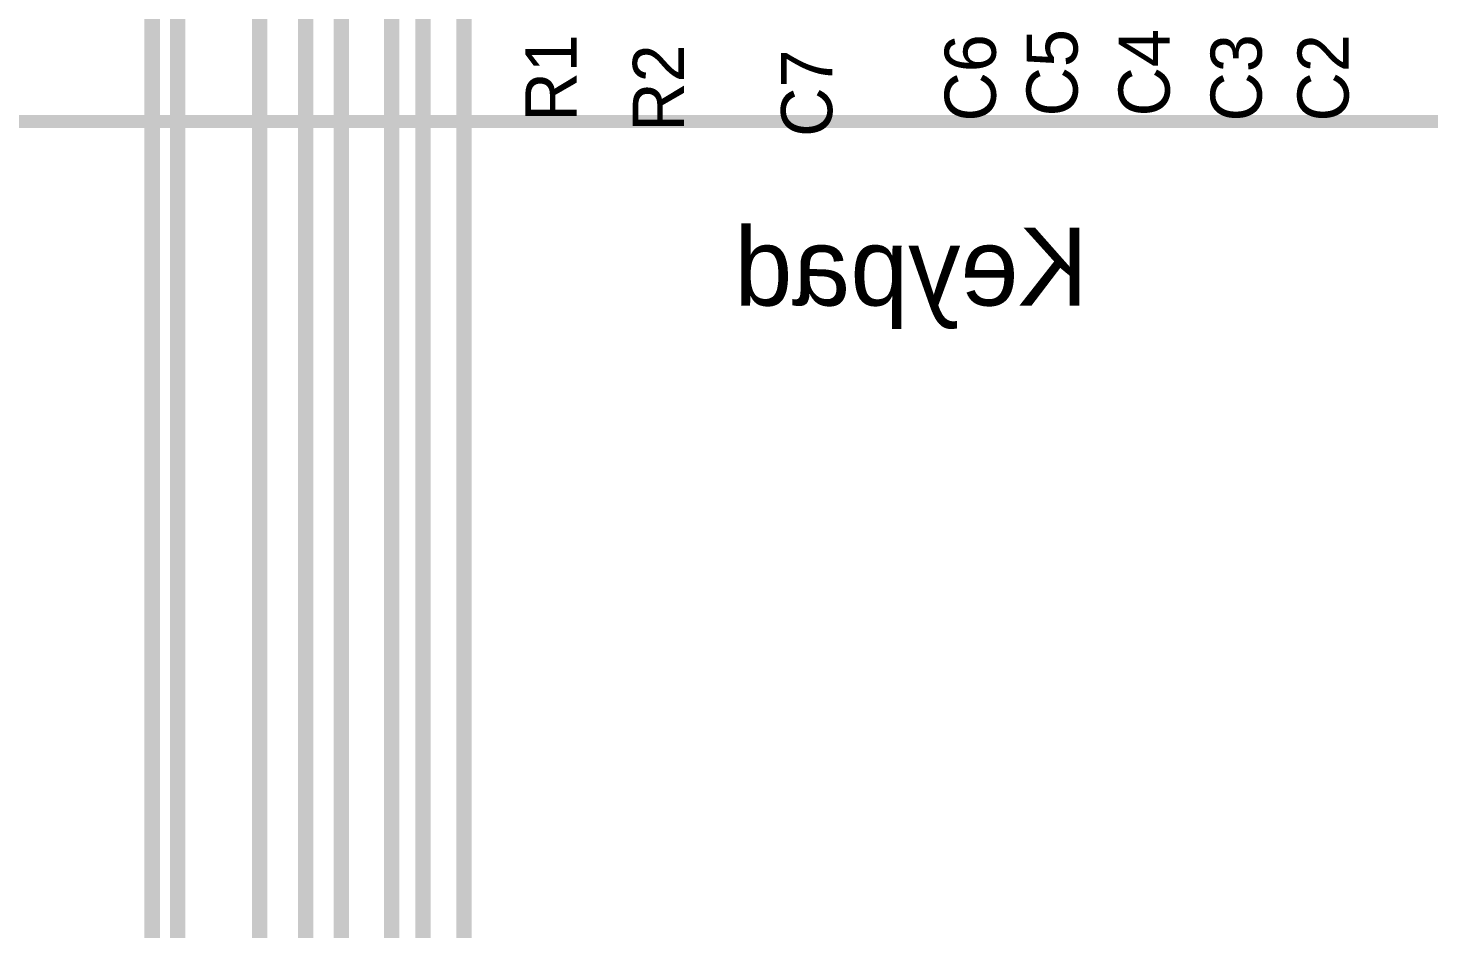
# Model space of a CAD drawing. Header units: millimetres. Extents: x 25 to 277, y 19 to 169.
# Drawn here: x 74.67 to 102.07, y 75.6 to 93.23 of the extents above; entities that cross this region are included whole.
import ezdxf

# ---------------------------------------------------------------- set-up
doc = ezdxf.new("R2010")
doc.units = ezdxf.units.MM
for name, color, linetype in [('BottomOverlay', 54, 'Continuous'), ('TopLayer', 1, 'Continuous'), ('TopOverlay', 2, 'Continuous')]:
    doc.layers.add(name, color=color, linetype=linetype)

msp = doc.modelspace()

# ---------------------------------------------------------------- linework, layer by layer
at = {"layer": 'BottomOverlay', "const_width": 0.254}
msp.add_lwpolyline([(57.89998834, 91.39998738), (122.89998788, 91.39998738)], dxfattribs=at)
at = {"layer": 'TopLayer', "const_width": 0.2999994}
for points in [[(83.19998853999999, 31.58999016), (83.19998853999999, 117.29998638)], [(82.39998759999999, 32.399986), (82.39998759999999, 115.69998704)], [(81.78498755999999, 32.49208894), (81.78498755999999, 113.71498466)], [(80.79998825999999, 32.21419262), (80.79998825999999, 113.19998696)], [(80.09998712, 32.22129446), (80.09998712, 111.59970568)], [(79.2001591, 32.02856942), (79.2001591, 110.2998175)], [(77.09999565999999, 27.8573611), (77.09999565999999, 106.49999528)], [(77.59999466, 28.06446508), (77.59999466, 105.60699732)]]:
    msp.add_lwpolyline(points, dxfattribs=at)

# ---------------------------------------------------------------- texts
at = {"layer": 'BottomOverlay', "text_generation_flag": 2}
msp.add_text('Keypad', height=1.524, rotation=360, dxfattribs=at).set_placement((95.399987, 87.7999895))
at = {"layer": 'TopOverlay'}
for s, p in [('C4', (96.99998633999999, 91.49998717999999)), ('R1', (85.39998668, 91.39998738)), ('C6', (93.59998806, 91.39998738)), ('C5', (95.1999874, 91.49998717999999)), ('C3', (98.79998782, 91.39998738)), ('C2', (100.49998696, 91.39998738)), ('R2', (87.49998756, 91.19998778)), ('C7', (90.39998684, 91.09998798))]:
    msp.add_text(s, height=1.00000054, rotation=90, dxfattribs=at).set_placement(p)

doc.saveas('drawing.dxf')
